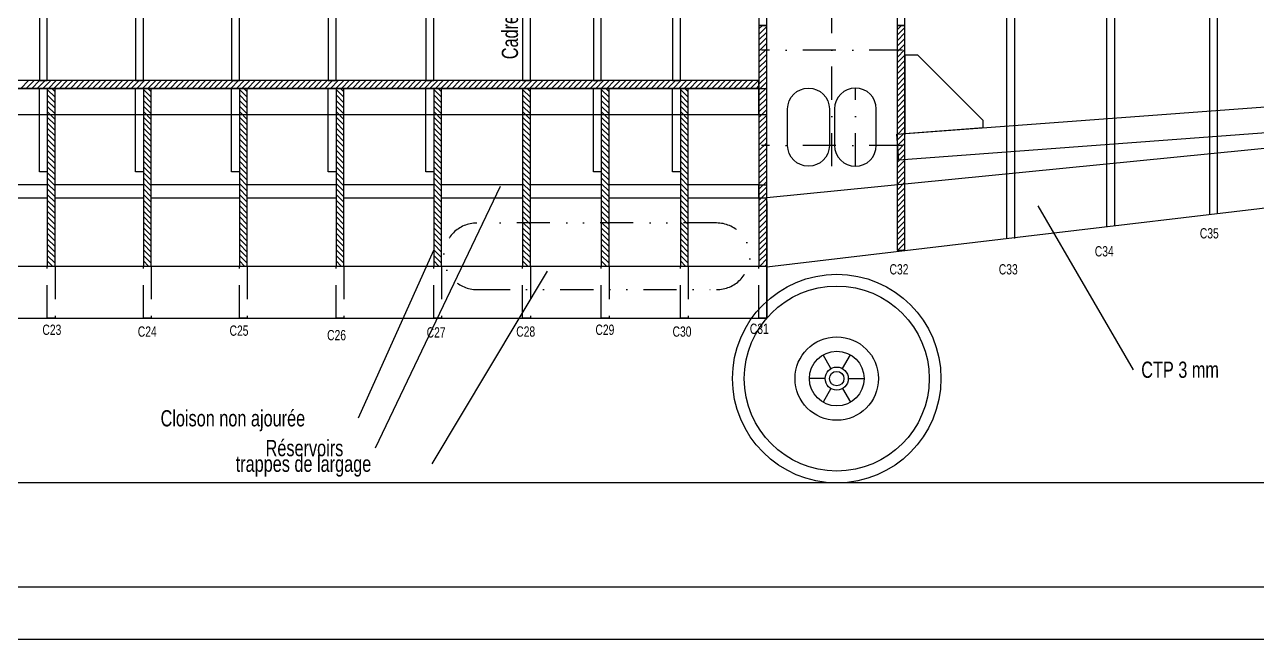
# Model space of a CAD drawing. Header units: millimetres. Extents: x 109 to 38194, y -453 to 956.
# Drawn here: x 578.3 to 1051.3, y 115.3 to 351 of the extents above; entities that cross this region are included whole.
import ezdxf

# ---------------------------------------------------------------- set-up
doc = ezdxf.new("R2010")
doc.units = ezdxf.units.MM
for name, pattern in [('DASHDOT', [25.4, 12.7, -6.35, 0, -6.35]), ('DASHED', [19.05, 12.7, -6.35]), ('DIVIDE', [31.75, 12.7, -6.35, 0, -6.35, 0, -6.35])]:
    doc.linetypes.add(name, pattern=pattern)
for name, color, linetype in [('55', 7, 'CONTINUOUS'), ('AXES$SECOND', 7, 'CONTINUOUS'), ('CARTOUCHE-1', 7, 'CONTINUOUS'), ('COTATION-2', 7, 'CONTINUOUS'), ('FORTS$SECOND', 7, 'CONTINUOUS'), ('HACHURAGE', 7, 'CONTINUOUS'), ('POINTILLES', 7, 'CONTINUOUS'), ('SYMBOLES-1', 7, 'CONTINUOUS'), ('TRAITS$FINS', 7, 'CONTINUOUS')]:
    doc.layers.add(name, color=color, linetype=linetype)
doc.styles.get("Standard").update_dxf_attribs({"font": 'txt', "width": 0.75})

# ---------------------------------------------------------------- blocks, each defined once
blk = doc.blocks.new('*O37')
at = {"layer": 'COTATION-2', "color": 196, "linetype": 'CONTINUOUS', "insert": (-75.865, 3.109), "char_height": 6.219, "width": 100, "attachment_point": 1}
blk.add_mtext('Cloison\\~non\\~ajourée', dxfattribs=at)
blk = doc.blocks.new('*D38')
at = {"layer": 'COTATION-2', "color": 196, "linetype": 'CONTINUOUS'}
blk.add_line((0, 0), (-28.843, -64.296), dxfattribs=at)
blk = doc.blocks.new('*O39')
at = {"layer": 'COTATION-2', "color": 196, "linetype": 'CONTINUOUS', "insert": (-41.974, 3.109), "char_height": 6.219, "width": 100, "attachment_point": 1}
blk.add_mtext('Réservoirs', dxfattribs=at)
blk = doc.blocks.new('*D40')
at = {"layer": 'COTATION-2', "color": 196, "linetype": 'CONTINUOUS'}
blk.add_line((0, 0), (-48.072, -100.35), dxfattribs=at)
blk = doc.blocks.new('*O41')
at = {"layer": 'COTATION-2', "color": 196, "linetype": 'CONTINUOUS', "insert": (-75.244, 3.109), "char_height": 6.219, "width": 100, "attachment_point": 1}
blk.add_mtext('trappes\\~de\\~largage', dxfattribs=at)
blk = doc.blocks.new('*D42')
at = {"layer": 'COTATION-2', "color": 196, "linetype": 'CONTINUOUS'}
blk.add_line((0, 0), (-44.226, -73.91), dxfattribs=at)
blk = doc.blocks.new('*O44')
at = {"layer": 'COTATION-2', "color": 166, "linetype": 'CONTINUOUS', "insert": (3.109, 3.109), "char_height": 6.219, "width": 100, "attachment_point": 1}
blk.add_mtext('CTP\\~3\\~mm', dxfattribs=at)
blk = doc.blocks.new('*D45')
at = {"layer": 'COTATION-2', "color": 196, "linetype": 'CONTINUOUS'}
blk.add_line((0, 0), (36.576, -62.911), dxfattribs=at)

msp = doc.modelspace()

# ---------------------------------------------------------------- linework, layer by layer
at = {"layer": '55', "color": 7, "linetype": 'CONTINUOUS'}
for points in [[(587.02, 480.45), (584.02, 480.45), (584.02, 329.61), (587.02, 329.61)], [(623.89, 480.45), (620.89, 480.45), (620.89, 329.61), (623.89, 329.61)], [(660.76, 480.45), (657.76, 480.45), (657.76, 329.61), (660.76, 329.61)], [(697.83, 469.62), (694.83, 469.62), (694.83, 329.61), (697.83, 329.61)], [(735.29, 469.62), (732.29, 469.62), (732.29, 329.61), (735.29, 329.61)], [(772.39, 469.62), (769.39, 469.62), (769.39, 329.61), (772.39, 329.61)], [(799.56, 469.62), (796.56, 469.62), (796.56, 329.61), (799.56, 329.61)], [(829.92, 469.62), (826.92, 469.62), (826.92, 329.61), (829.92, 329.61)], [(584.02, 326.61), (587.02, 326.61), (587.02, 294.59), (584.02, 294.59)], [(620.89, 326.61), (623.89, 326.61), (623.89, 294.59), (620.89, 294.59)], [(657.76, 326.61), (660.76, 326.61), (660.76, 294.59), (657.76, 294.59)], [(694.83, 326.61), (697.83, 326.61), (697.83, 294.59), (694.83, 294.59)], [(732.29, 326.61), (735.29, 326.61), (735.29, 294.59), (732.29, 294.59)], [(796.56, 326.61), (799.56, 326.61), (799.56, 294.59), (796.56, 294.59)], [(826.92, 326.61), (829.92, 326.61), (829.92, 294.59), (826.92, 294.59)]]:
    msp.add_lwpolyline(points, close=True, dxfattribs=at)
at = {"layer": 'AXES$SECOND', "color": 7, "linetype": 'DIVIDE'}
for p, q in [((843.8, 274.98), (751.89, 274.98)), ((751.89, 249.43), (843.8, 249.42))]:
    msp.add_line(p, q, dxfattribs=at)
for centre, radius, start, end in [((751.89, 262.2), 12.77, 90, 270), ((843.8, 262.2), 12.78, 270, 90)]:
    msp.add_arc(centre, radius, start, end, dxfattribs=at)
at = {"layer": 'CARTOUCHE-1', "color": 155, "linetype": 'DASHDOT'}
for p, q in [((888.09, 296.73), (888.09, 489.73)), ((915.09, 341.23), (861.09, 341.23)), ((897.09, 296.73), (897.09, 326.73)), ((915.09, 304.73), (861.09, 304.73))]:
    msp.add_line(p, q, dxfattribs=at)
at = {"layer": 'CARTOUCHE-1', "color": 250, "linetype": 'CONTINUOUS'}
for points in [[(135.89, 956.31), (1775.89, 956.31), (1775.89, 115.31), (135.89, 115.31)], [(135.89, 956.31), (1775.89, 956.31), (1775.89, 115.31), (135.89, 115.31)], [(155.89, 936.31), (1755.89, 936.31), (1755.89, 135.31), (155.89, 135.31)]]:
    msp.add_lwpolyline(points, close=True, dxfattribs=at)
at = {"layer": 'CARTOUCHE-1', "color": 7, "linetype": 'CONTINUOUS'}
msp.add_lwpolyline([(863.09, 283.27), (863.09, 283.27), (863.09, 238.48)], dxfattribs=at)
at = {"layer": 'FORTS$SECOND', "color": 7, "linetype": 'CONTINUOUS'}
for p, q in [((863.09, 258.18), (1706.78, 358.05)), ((863.09, 238.48), (863.09, 258.18))]:
    msp.add_line(p, q, dxfattribs=at)
for points in [[(955.19, 269.08), (955.19, 310.76), (955.19, 459.62)], [(958.19, 269.08), (958.19, 310.76), (958.19, 459.62)], [(993.61, 273.63), (993.61, 310.76), (993.61, 459.62)], [(996.61, 273.98), (996.61, 310.76), (996.61, 459.62)], [(1033.04, 278.3), (1033.04, 310.76), (1033.04, 459.62)], [(1036.04, 278.65), (1036.04, 310.76), (1036.04, 459.62)]]:
    msp.add_lwpolyline(points, dxfattribs=at)
msp.add_lwpolyline([(916.09, 309.32), (946.09, 311.55), (946.09, 314.32), (921.09, 339.32), (916.09, 339.32), (916.09, 309.32)], close=True, dxfattribs=at)
at = {"layer": 'HACHURAGE', "color": 155, "linetype": 'CONTINUOUS'}
for p, q in [((860.09, 349.42), (861.4, 350.73)), ((860.09, 347.3), (863.09, 350.3)), ((913.09, 349.11), (914.71, 350.73)), ((913.09, 346.98), (916.09, 349.98)), ((860.09, 345.18), (863.09, 348.18)), ((860.09, 343.05), (863.09, 346.05)), ((913.09, 344.86), (916.09, 347.86)), ((913.09, 342.74), (916.09, 345.74)), ((860.09, 340.93), (863.09, 343.93)), ((860.09, 338.81), (863.09, 341.81)), ((913.09, 340.62), (916.09, 343.62)), ((913.09, 338.5), (916.09, 341.5)), ((860.09, 336.69), (863.09, 339.69)), ((860.09, 334.57), (863.09, 337.57)), ((913.09, 336.38), (916.09, 339.38)), ((913.09, 334.26), (916.09, 337.26)), ((860.09, 332.45), (863.09, 335.45)), ((860.09, 330.33), (863.09, 333.33)), ((860.09, 328.21), (863.09, 331.21)), ((913.09, 332.13), (916.09, 335.13)), ((913.09, 330.01), (916.09, 333.01)), ((860.09, 326.08), (863.09, 329.08)), ((860.09, 323.96), (863.09, 326.96)), ((913.09, 327.89), (916.09, 330.89)), ((913.09, 325.77), (916.09, 328.77)), ((913.09, 323.65), (916.09, 326.65)), ((860.09, 321.84), (863.09, 324.84)), ((860.09, 319.72), (863.09, 322.72)), ((913.09, 321.53), (916.09, 324.53)), ((913.09, 319.41), (916.09, 322.41)), ((860.09, 317.6), (863.09, 320.6)), ((860.09, 315.48), (863.09, 318.48)), ((913.09, 317.29), (916.09, 320.29)), ((913.09, 315.16), (916.09, 318.16)), ((860.09, 313.36), (863.09, 316.36)), ((860.09, 311.23), (863.09, 314.23)), ((913.09, 313.04), (916.09, 316.04)), ((913.09, 310.92), (916.09, 313.92)), ((860.09, 309.11), (863.09, 312.11)), ((860.09, 306.99), (863.09, 309.99)), ((860.09, 304.87), (863.09, 307.87)), ((913.09, 308.8), (916.09, 311.8)), ((913.09, 306.68), (916.09, 309.68)), ((913.09, 304.56), (916.09, 307.56)), ((860.09, 302.75), (863.09, 305.75)), ((860.09, 300.63), (863.09, 303.63)), ((913.09, 302.44), (916.09, 305.44)), ((913.09, 300.32), (916.09, 303.32)), ((860.09, 298.51), (863.09, 301.51)), ((860.09, 296.39), (863.09, 299.39)), ((913.09, 298.19), (916.09, 301.19)), ((913.09, 296.07), (916.09, 299.07)), ((860.09, 294.26), (863.09, 297.26)), ((860.09, 292.14), (863.09, 295.14)), ((913.09, 293.95), (916.09, 296.95)), ((913.09, 291.83), (916.09, 294.83)), ((860.09, 290.02), (863.09, 293.02)), ((860.09, 287.9), (863.09, 290.9)), ((860.09, 285.78), (863.09, 288.78)), ((913.09, 289.71), (916.09, 292.71)), ((913.09, 287.59), (916.09, 290.59)), ((860.09, 283.66), (863.09, 286.66)), ((860.09, 281.54), (863.09, 284.54)), ((913.09, 285.47), (916.09, 288.47)), ((913.09, 283.34), (916.09, 286.34)), ((913.09, 281.22), (916.09, 284.22)), ((860.09, 279.41), (863.09, 282.41)), ((860.09, 277.29), (863.09, 280.29)), ((913.09, 279.1), (916.09, 282.1)), ((913.09, 276.98), (916.09, 279.98)), ((860.09, 275.17), (863.09, 278.17)), ((860.09, 273.05), (863.09, 276.05)), ((913.09, 274.86), (916.09, 277.86)), ((913.09, 272.74), (916.09, 275.74)), ((860.09, 270.93), (863.09, 273.93)), ((860.09, 268.81), (863.09, 271.81)), ((860.09, 266.69), (863.09, 269.69)), ((913.09, 270.62), (916.09, 273.62)), ((913.09, 268.5), (916.09, 271.5)), ((860.09, 264.57), (863.09, 267.57)), ((860.09, 262.44), (863.09, 265.44)), ((913.09, 266.37), (916.09, 269.37)), ((913.37, 264.53), (916.09, 267.25)), ((915.49, 264.53), (916.09, 265.13)), ((860.09, 260.32), (863.09, 263.32)), ((860.37, 258.48), (863.09, 261.2)), ((862.49, 258.48), (863.09, 259.08))]:
    msp.add_line(p, q, dxfattribs=at)
at = {"layer": 'HACHURAGE', "color": 7, "linetype": 'CONTINUOUS'}
for p, q in [((590.02, 325.33), (588.74, 326.61)), ((626.89, 325.33), (625.61, 326.61)), ((663.76, 325.33), (662.48, 326.61)), ((700.83, 325.33), (699.54, 326.61)), ((738.29, 325.33), (737, 326.61)), ((772.39, 325.33), (771.11, 326.61)), ((802.56, 325.33), (801.28, 326.61)), ((832.92, 325.33), (831.64, 326.61)), ((590.02, 323.21), (587.02, 326.21)), ((590.02, 321.08), (587.02, 324.08)), ((590.02, 318.96), (587.02, 321.96)), ((626.89, 323.21), (623.89, 326.21)), ((626.89, 321.09), (623.89, 324.09)), ((626.89, 318.96), (623.89, 321.96)), ((663.76, 323.21), (660.76, 326.21)), ((663.76, 321.09), (660.76, 324.09)), ((663.76, 318.96), (660.76, 321.96)), ((700.83, 323.21), (697.83, 326.21)), ((700.83, 321.09), (697.83, 324.09)), ((700.83, 318.96), (697.83, 321.96)), ((738.29, 323.21), (735.29, 326.21)), ((738.29, 321.09), (735.29, 324.09)), ((738.29, 318.96), (735.29, 321.96)), ((772.39, 323.21), (769.39, 326.21)), ((772.39, 321.09), (769.39, 324.09)), ((772.39, 318.96), (769.39, 321.96)), ((802.56, 323.21), (799.56, 326.21)), ((802.56, 321.09), (799.56, 324.09)), ((802.56, 318.96), (799.56, 321.96)), ((832.92, 323.21), (829.92, 326.21)), ((832.92, 321.09), (829.92, 324.09)), ((832.92, 318.96), (829.92, 321.96)), ((590.02, 316.84), (587.02, 319.84)), ((590.02, 314.72), (587.02, 317.72)), ((626.89, 316.84), (623.89, 319.84)), ((626.89, 314.72), (623.89, 317.72)), ((663.76, 316.84), (660.76, 319.84)), ((663.76, 314.72), (660.76, 317.72)), ((700.83, 316.84), (697.83, 319.84)), ((700.83, 314.72), (697.83, 317.72)), ((738.29, 316.84), (735.29, 319.84)), ((738.29, 314.72), (735.29, 317.72)), ((772.39, 316.84), (769.39, 319.84)), ((772.39, 314.72), (769.39, 317.72)), ((802.56, 316.84), (799.56, 319.84)), ((802.56, 314.72), (799.56, 317.72)), ((832.92, 316.84), (829.92, 319.84)), ((832.92, 314.72), (829.92, 317.72)), ((590.02, 312.6), (587.02, 315.6)), ((590.02, 310.48), (587.02, 313.48)), ((626.89, 312.6), (623.89, 315.6)), ((626.89, 310.48), (623.89, 313.48)), ((663.76, 312.6), (660.76, 315.6)), ((663.76, 310.48), (660.76, 313.48)), ((700.83, 312.6), (697.83, 315.6)), ((700.83, 310.48), (697.83, 313.48)), ((738.29, 312.6), (735.29, 315.6)), ((738.29, 310.48), (735.29, 313.48)), ((772.39, 312.6), (769.39, 315.6)), ((772.39, 310.48), (769.39, 313.48)), ((802.56, 312.6), (799.56, 315.6)), ((802.56, 310.48), (799.56, 313.48)), ((832.92, 312.6), (829.92, 315.6)), ((832.92, 310.48), (829.92, 313.48)), ((590.02, 308.36), (587.02, 311.36)), ((590.02, 306.24), (587.02, 309.24)), ((626.89, 308.36), (623.89, 311.36)), ((626.89, 306.24), (623.89, 309.24)), ((663.76, 308.36), (660.76, 311.36)), ((663.76, 306.24), (660.76, 309.24)), ((700.83, 308.36), (697.83, 311.36)), ((700.83, 306.24), (697.83, 309.24)), ((738.29, 308.36), (735.29, 311.36)), ((738.29, 306.24), (735.29, 309.24)), ((772.39, 308.36), (769.39, 311.36)), ((772.39, 306.24), (769.39, 309.24)), ((802.56, 308.36), (799.56, 311.36)), ((802.56, 306.24), (799.56, 309.24)), ((832.92, 308.36), (829.92, 311.36)), ((832.92, 306.24), (829.92, 309.24)), ((590.02, 304.11), (587.02, 307.11)), ((590.02, 301.99), (587.02, 304.99)), ((590.02, 299.87), (587.02, 302.87)), ((626.89, 304.12), (623.89, 307.12)), ((626.89, 301.99), (623.89, 304.99)), ((626.89, 299.87), (623.89, 302.87)), ((663.76, 304.12), (660.76, 307.12)), ((663.76, 301.99), (660.76, 304.99)), ((663.76, 299.87), (660.76, 302.87)), ((700.83, 304.12), (697.83, 307.12)), ((700.83, 301.99), (697.83, 304.99)), ((700.83, 299.87), (697.83, 302.87)), ((738.29, 304.12), (735.29, 307.12)), ((738.29, 301.99), (735.29, 304.99)), ((738.29, 299.87), (735.29, 302.87)), ((772.39, 304.12), (769.39, 307.12)), ((772.39, 301.99), (769.39, 304.99)), ((772.39, 299.87), (769.39, 302.87)), ((802.56, 304.12), (799.56, 307.12)), ((802.56, 301.99), (799.56, 304.99)), ((802.56, 299.87), (799.56, 302.87)), ((832.92, 304.12), (829.92, 307.12)), ((832.92, 301.99), (829.92, 304.99)), ((832.92, 299.87), (829.92, 302.87)), ((590.02, 297.75), (587.02, 300.75)), ((590.02, 295.63), (587.02, 298.63)), ((626.89, 297.75), (623.89, 300.75)), ((626.89, 295.63), (623.89, 298.63)), ((663.76, 297.75), (660.76, 300.75)), ((663.76, 295.63), (660.76, 298.63)), ((700.83, 297.75), (697.83, 300.75)), ((700.83, 295.63), (697.83, 298.63)), ((738.29, 297.75), (735.29, 300.75)), ((738.29, 295.63), (735.29, 298.63)), ((772.39, 297.75), (769.39, 300.75)), ((772.39, 295.63), (769.39, 298.63)), ((802.56, 297.75), (799.56, 300.75)), ((802.56, 295.63), (799.56, 298.63)), ((832.92, 297.75), (829.92, 300.75)), ((832.92, 295.63), (829.92, 298.63)), ((590.02, 293.51), (587.02, 296.51)), ((590.02, 291.39), (587.02, 294.39)), ((626.89, 293.51), (623.89, 296.51)), ((626.89, 291.39), (623.89, 294.39)), ((663.76, 293.51), (660.76, 296.51)), ((663.76, 291.39), (660.76, 294.39)), ((700.83, 293.51), (697.83, 296.51)), ((700.83, 291.39), (697.83, 294.39)), ((738.29, 293.51), (735.29, 296.51)), ((738.29, 291.39), (735.29, 294.39)), ((772.39, 293.51), (769.39, 296.51)), ((772.39, 291.39), (769.39, 294.39)), ((802.56, 293.51), (799.56, 296.51)), ((802.56, 291.39), (799.56, 294.39)), ((832.92, 293.51), (829.92, 296.51)), ((832.92, 291.39), (829.92, 294.39)), ((590.02, 289.27), (587.02, 292.27)), ((590.02, 287.14), (587.02, 290.14)), ((626.89, 289.27), (623.89, 292.27)), ((626.89, 287.14), (623.89, 290.14)), ((663.76, 289.27), (660.76, 292.27)), ((663.76, 287.14), (660.76, 290.14)), ((700.83, 289.27), (697.83, 292.27)), ((700.83, 287.14), (697.83, 290.14)), ((738.29, 289.27), (735.29, 292.27)), ((738.29, 287.14), (735.29, 290.14)), ((772.39, 289.27), (769.39, 292.27)), ((772.39, 287.14), (769.39, 290.14)), ((802.56, 289.27), (799.56, 292.27)), ((802.56, 287.14), (799.56, 290.14)), ((832.92, 289.27), (829.92, 292.27)), ((832.92, 287.14), (829.92, 290.14)), ((590.02, 285.02), (587.02, 288.02)), ((590.02, 282.9), (587.02, 285.9)), ((590.02, 280.78), (587.02, 283.78)), ((626.89, 285.02), (623.89, 288.02)), ((626.89, 282.9), (623.89, 285.9)), ((626.89, 280.78), (623.89, 283.78)), ((663.76, 285.02), (660.76, 288.02)), ((663.76, 282.9), (660.76, 285.9)), ((663.76, 280.78), (660.76, 283.78)), ((700.83, 285.02), (697.83, 288.02)), ((700.83, 282.9), (697.83, 285.9)), ((700.83, 280.78), (697.83, 283.78)), ((738.29, 285.02), (735.29, 288.02)), ((738.29, 282.9), (735.29, 285.9)), ((738.29, 280.78), (735.29, 283.78)), ((772.39, 285.02), (769.39, 288.02)), ((772.39, 282.9), (769.39, 285.9)), ((772.39, 280.78), (769.39, 283.78)), ((802.56, 285.02), (799.56, 288.02)), ((802.56, 282.9), (799.56, 285.9)), ((802.56, 280.78), (799.56, 283.78)), ((832.92, 285.02), (829.92, 288.02)), ((832.92, 282.9), (829.92, 285.9)), ((832.92, 280.78), (829.92, 283.78)), ((590.02, 278.66), (587.02, 281.66)), ((590.02, 276.54), (587.02, 279.54)), ((626.89, 278.66), (623.89, 281.66)), ((626.89, 276.54), (623.89, 279.54)), ((663.76, 278.66), (660.76, 281.66)), ((663.76, 276.54), (660.76, 279.54)), ((700.83, 278.66), (697.83, 281.66)), ((700.83, 276.54), (697.83, 279.54)), ((738.29, 278.66), (735.29, 281.66)), ((738.29, 276.54), (735.29, 279.54)), ((772.39, 278.66), (769.39, 281.66)), ((772.39, 276.54), (769.39, 279.54)), ((802.56, 278.66), (799.56, 281.66)), ((802.56, 276.54), (799.56, 279.54)), ((832.92, 278.66), (829.92, 281.66)), ((832.92, 276.54), (829.92, 279.54)), ((590.02, 274.42), (587.02, 277.42)), ((590.02, 272.29), (587.02, 275.29)), ((626.89, 274.42), (623.89, 277.42)), ((626.89, 272.3), (623.89, 275.3)), ((663.76, 274.42), (660.76, 277.42)), ((663.76, 272.3), (660.76, 275.3)), ((700.83, 274.42), (697.83, 277.42)), ((700.83, 272.3), (697.83, 275.3)), ((738.29, 274.42), (735.29, 277.42)), ((738.29, 272.3), (735.29, 275.3)), ((772.39, 274.42), (769.39, 277.42)), ((772.39, 272.3), (769.39, 275.3)), ((802.56, 274.42), (799.56, 277.42)), ((802.56, 272.3), (799.56, 275.3)), ((832.92, 274.42), (829.92, 277.42)), ((832.92, 272.3), (829.92, 275.3)), ((590.02, 270.17), (587.02, 273.17)), ((590.02, 268.05), (587.02, 271.05)), ((626.89, 270.17), (623.89, 273.17)), ((626.89, 268.05), (623.89, 271.05)), ((663.76, 270.17), (660.76, 273.17)), ((663.76, 268.05), (660.76, 271.05)), ((700.83, 270.17), (697.83, 273.17)), ((700.83, 268.05), (697.83, 271.05)), ((738.29, 270.17), (735.29, 273.17)), ((738.29, 268.05), (735.29, 271.05)), ((772.39, 270.17), (769.39, 273.17)), ((772.39, 268.05), (769.39, 271.05)), ((802.56, 270.17), (799.56, 273.17)), ((802.56, 268.05), (799.56, 271.05)), ((832.92, 270.17), (829.92, 273.17)), ((832.92, 268.05), (829.92, 271.05)), ((590.02, 265.93), (587.02, 268.93)), ((590.02, 263.81), (587.02, 266.81)), ((626.89, 265.93), (623.89, 268.93)), ((626.89, 263.81), (623.89, 266.81)), ((663.76, 265.93), (660.76, 268.93)), ((663.76, 263.81), (660.76, 266.81)), ((700.83, 265.93), (697.83, 268.93)), ((700.83, 263.81), (697.83, 266.81)), ((738.29, 265.93), (735.29, 268.93)), ((738.29, 263.81), (735.29, 266.81)), ((772.39, 265.93), (769.39, 268.93)), ((772.39, 263.81), (769.39, 266.81)), ((802.56, 265.93), (799.56, 268.93)), ((802.56, 263.81), (799.56, 266.81)), ((832.92, 265.93), (829.92, 268.93)), ((832.92, 263.81), (829.92, 266.81)), ((590.02, 261.69), (587.02, 264.69)), ((590.02, 259.57), (587.02, 262.57)), ((588.99, 258.48), (587.02, 260.45)), ((626.89, 261.69), (623.89, 264.69)), ((626.89, 259.57), (623.89, 262.57)), ((625.86, 258.48), (623.89, 260.45)), ((663.76, 261.69), (660.76, 264.69)), ((663.76, 259.57), (660.76, 262.57)), ((662.73, 258.48), (660.76, 260.45)), ((700.83, 261.69), (697.83, 264.69)), ((700.83, 259.57), (697.83, 262.57)), ((699.79, 258.48), (697.83, 260.45)), ((738.29, 261.69), (735.29, 264.69)), ((738.29, 259.57), (735.29, 262.57)), ((737.25, 258.48), (735.29, 260.45)), ((772.39, 261.69), (769.39, 264.69)), ((772.39, 259.57), (769.39, 262.57)), ((771.36, 258.48), (769.39, 260.45)), ((802.56, 261.69), (799.56, 264.69)), ((802.56, 259.57), (799.56, 262.57)), ((801.53, 258.48), (799.56, 260.45)), ((832.92, 261.69), (829.92, 264.69)), ((832.92, 259.57), (829.92, 262.57)), ((831.89, 258.48), (829.92, 260.45))]:
    msp.add_line(p, q, dxfattribs=at)
at = {"layer": 'HACHURAGE', "color": 4, "linetype": 'CONTINUOUS'}
msp.add_line((1299.25, 327.75), (863.09, 284.59), dxfattribs=at)
at = {"layer": 'HACHURAGE', "color": 157, "linetype": 'CONTINUOUS'}
for p, q in [((587.02, 289.59), (552.96, 289.59)), ((623.89, 289.59), (590.02, 289.59)), ((660.76, 289.59), (626.89, 289.59)), ((697.83, 289.59), (663.76, 289.59)), ((735.29, 289.59), (700.83, 289.59)), ((769.39, 289.59), (738.29, 289.59)), ((799.56, 289.59), (772.39, 289.59)), ((829.92, 289.59), (802.56, 289.59)), ((552.96, 284.59), (587.02, 284.59)), ((590.02, 284.59), (623.89, 284.59)), ((626.89, 284.59), (660.76, 284.59)), ((663.76, 284.59), (697.83, 284.59)), ((700.83, 284.59), (735.29, 284.59)), ((738.29, 284.59), (769.39, 284.59)), ((772.39, 284.59), (799.56, 284.59)), ((802.56, 284.59), (829.92, 284.59))]:
    msp.add_line(p, q, dxfattribs=at)
at = {"layer": 'HACHURAGE', "color": 155, "linetype": 'CONTINUOUS'}
for points in [[(860.09, 350.73), (863.09, 350.73), (863.09, 460.73), (860.09, 460.73)], [(913.09, 350.73), (916.09, 350.73), (916.09, 460.73), (913.09, 460.73)], [(860.09, 258.48), (863.09, 258.48), (863.09, 350.73), (860.09, 350.73)], [(913.09, 264.53), (916.09, 264.53), (916.09, 350.73), (913.09, 350.73)]]:
    msp.add_lwpolyline(points, close=True, dxfattribs=at)
at = {"layer": 'HACHURAGE', "color": 157, "linetype": 'CONTINUOUS'}
for points in [[(912.98, 309.09), (1705.82, 368), (1706.56, 358.02), (913.72, 299.11)], [(860.09, 326.61), (471.18, 326.61), (471.18, 316.61), (860.09, 316.61)]]:
    msp.add_lwpolyline(points, close=True, dxfattribs=at)
at = {"layer": 'HACHURAGE', "color": 7, "linetype": 'CONTINUOUS'}
for points in [[(587.02, 258.48), (590.02, 258.48), (590.02, 326.61), (587.02, 326.61)], [(623.89, 258.48), (626.89, 258.48), (626.89, 326.61), (623.89, 326.61)], [(660.76, 258.48), (663.76, 258.48), (663.76, 326.61), (660.76, 326.61)], [(697.83, 258.48), (700.83, 258.48), (700.83, 326.61), (697.83, 326.61)], [(735.29, 258.48), (738.29, 258.48), (738.29, 326.61), (735.29, 326.61)], [(769.39, 258.48), (772.39, 258.48), (772.39, 326.61), (769.39, 326.61)], [(799.56, 258.48), (802.56, 258.48), (802.56, 326.61), (799.56, 326.61)], [(829.92, 258.48), (832.92, 258.48), (832.92, 326.61), (829.92, 326.61)]]:
    msp.add_lwpolyline(points, close=True, dxfattribs=at)
at = {"layer": 'HACHURAGE', "color": 155, "linetype": 'CONTINUOUS'}
for points in [[(887.09, 304.73, -1), (871.09, 304.73), (871.09, 318.73, -0.999974), (887.09, 318.73), (887.09, 304.73)], [(889.09, 304.73, 1), (905.09, 304.73), (905.09, 318.73, 0.999974), (889.09, 318.73), (889.09, 304.73)]]:
    msp.add_lwpolyline(points, format="xyb", dxfattribs=at)
at = {"layer": 'HACHURAGE', "color": 157, "linetype": 'CONTINUOUS'}
msp.add_lwpolyline([(832.92, 284.59), (860.09, 284.59), (860.09, 289.59), (832.92, 289.59)], dxfattribs=at)
at = {"layer": 'POINTILLES', "color": 7, "linetype": 'CONTINUOUS'}
for p, q in [((576.84, 326.61), (579.84, 329.61)), ((578.96, 326.61), (581.96, 329.61)), ((581.09, 326.61), (584.09, 329.61)), ((583.21, 326.61), (586.21, 329.61)), ((585.33, 326.61), (588.33, 329.61)), ((587.45, 326.61), (590.45, 329.61)), ((589.57, 326.61), (592.57, 329.61)), ((591.69, 326.61), (594.69, 329.61)), ((593.81, 326.61), (596.81, 329.61)), ((595.94, 326.61), (598.94, 329.61)), ((598.06, 326.61), (601.06, 329.61)), ((600.18, 326.61), (603.18, 329.61)), ((602.3, 326.61), (605.3, 329.61)), ((604.42, 326.61), (607.42, 329.61)), ((606.54, 326.61), (609.54, 329.61)), ((608.66, 326.61), (611.66, 329.61)), ((610.78, 326.61), (613.78, 329.61)), ((612.91, 326.61), (615.91, 329.61)), ((615.03, 326.61), (618.03, 329.61)), ((617.15, 326.61), (620.15, 329.61)), ((619.27, 326.61), (622.27, 329.61)), ((621.39, 326.61), (624.39, 329.61)), ((623.51, 326.61), (626.51, 329.61)), ((625.63, 326.61), (628.63, 329.61)), ((627.76, 326.61), (630.76, 329.61)), ((629.88, 326.61), (632.88, 329.61)), ((632, 326.61), (635, 329.61)), ((634.12, 326.61), (637.12, 329.61)), ((636.24, 326.61), (639.24, 329.61)), ((638.36, 326.61), (641.36, 329.61)), ((640.48, 326.61), (643.48, 329.61)), ((642.6, 326.61), (645.6, 329.61)), ((644.73, 326.61), (647.73, 329.61)), ((646.85, 326.61), (649.85, 329.61)), ((648.97, 326.61), (651.97, 329.61)), ((651.09, 326.61), (654.09, 329.61)), ((653.21, 326.61), (656.21, 329.61)), ((655.33, 326.61), (658.33, 329.61)), ((657.45, 326.61), (660.45, 329.61)), ((659.57, 326.61), (662.57, 329.61)), ((661.7, 326.61), (664.7, 329.61)), ((663.82, 326.61), (666.82, 329.61)), ((665.94, 326.61), (668.94, 329.61)), ((668.06, 326.61), (671.06, 329.61)), ((670.18, 326.61), (673.18, 329.61)), ((672.3, 326.61), (675.3, 329.61)), ((674.42, 326.61), (677.42, 329.61)), ((676.55, 326.61), (679.55, 329.61)), ((678.67, 326.61), (681.67, 329.61)), ((680.79, 326.61), (683.79, 329.61)), ((682.91, 326.61), (685.91, 329.61)), ((685.03, 326.61), (688.03, 329.61)), ((687.15, 326.61), (690.15, 329.61)), ((689.27, 326.61), (692.27, 329.61)), ((691.39, 326.61), (694.39, 329.61)), ((693.52, 326.61), (696.52, 329.61)), ((695.64, 326.61), (698.64, 329.61)), ((697.76, 326.61), (700.76, 329.61)), ((699.88, 326.61), (702.88, 329.61)), ((702, 326.61), (705, 329.61)), ((704.12, 326.61), (707.12, 329.61)), ((706.24, 326.61), (709.24, 329.61)), ((708.37, 326.61), (711.37, 329.61)), ((710.49, 326.61), (713.49, 329.61)), ((712.61, 326.61), (715.61, 329.61)), ((714.73, 326.61), (717.73, 329.61)), ((716.85, 326.61), (719.85, 329.61)), ((718.97, 326.61), (721.97, 329.61)), ((721.09, 326.61), (724.09, 329.61)), ((723.21, 326.61), (726.21, 329.61)), ((725.34, 326.61), (728.34, 329.61)), ((727.46, 326.61), (730.46, 329.61)), ((729.58, 326.61), (732.58, 329.61)), ((731.7, 326.61), (734.7, 329.61)), ((733.82, 326.61), (736.82, 329.61)), ((735.94, 326.61), (738.94, 329.61)), ((738.06, 326.61), (741.06, 329.61)), ((740.18, 326.61), (743.18, 329.61)), ((742.31, 326.61), (745.31, 329.61)), ((744.43, 326.61), (747.43, 329.61)), ((746.55, 326.61), (749.55, 329.61)), ((748.67, 326.61), (751.67, 329.61)), ((750.79, 326.61), (753.79, 329.61)), ((752.91, 326.61), (755.91, 329.61)), ((755.03, 326.61), (758.03, 329.61)), ((757.16, 326.61), (760.16, 329.61)), ((759.28, 326.61), (762.28, 329.61)), ((761.4, 326.61), (764.4, 329.61)), ((763.52, 326.61), (766.52, 329.61)), ((765.64, 326.61), (768.64, 329.61)), ((767.76, 326.61), (770.76, 329.61)), ((769.88, 326.61), (772.88, 329.61)), ((772, 326.61), (775, 329.61)), ((774.13, 326.61), (777.13, 329.61)), ((776.25, 326.61), (779.25, 329.61)), ((778.37, 326.61), (781.37, 329.61)), ((780.49, 326.61), (783.49, 329.61)), ((782.61, 326.61), (785.61, 329.61)), ((784.73, 326.61), (787.73, 329.61)), ((786.85, 326.61), (789.85, 329.61)), ((788.98, 326.61), (791.98, 329.61)), ((791.1, 326.61), (794.1, 329.61)), ((793.22, 326.61), (796.22, 329.61)), ((795.34, 326.61), (798.34, 329.61)), ((797.46, 326.61), (800.46, 329.61)), ((799.58, 326.61), (802.58, 329.61)), ((801.7, 326.61), (804.7, 329.61)), ((803.82, 326.61), (806.82, 329.61)), ((805.95, 326.61), (808.95, 329.61)), ((808.07, 326.61), (811.07, 329.61)), ((810.19, 326.61), (813.19, 329.61)), ((812.31, 326.61), (815.31, 329.61)), ((814.43, 326.61), (817.43, 329.61)), ((816.55, 326.61), (819.55, 329.61)), ((818.67, 326.61), (821.67, 329.61)), ((820.8, 326.61), (823.8, 329.61)), ((822.92, 326.61), (825.92, 329.61)), ((825.04, 326.61), (828.04, 329.61)), ((827.16, 326.61), (830.16, 329.61)), ((829.28, 326.61), (832.28, 329.61)), ((831.4, 326.61), (834.4, 329.61)), ((833.52, 326.61), (836.52, 329.61)), ((835.64, 326.61), (838.64, 329.61)), ((837.77, 326.61), (840.77, 329.61)), ((839.89, 326.61), (842.89, 329.61)), ((842.01, 326.61), (845.01, 329.61)), ((844.13, 326.61), (847.13, 329.61)), ((846.25, 326.61), (849.25, 329.61)), ((848.37, 326.61), (851.37, 329.61)), ((850.49, 326.61), (853.49, 329.61)), ((852.61, 326.61), (855.61, 329.61)), ((854.74, 326.61), (857.74, 329.61)), ((856.86, 326.61), (859.86, 329.61)), ((858.98, 326.61), (860.09, 327.72)), ((552.96, 284.59), (587.02, 284.59)), ((590.02, 284.59), (623.89, 284.59)), ((626.89, 284.59), (660.76, 284.59)), ((663.76, 284.59), (697.83, 284.59)), ((700.83, 284.59), (735.29, 284.59)), ((738.29, 284.59), (769.39, 284.59)), ((772.39, 284.59), (799.56, 284.59)), ((802.56, 284.59), (829.92, 284.59)), ((832.92, 284.59), (863.09, 284.59)), ((468.18, 258.48), (863.09, 258.48)), ((468.18, 238.48), (863.09, 238.48))]:
    msp.add_line(p, q, dxfattribs=at)
at = {"layer": 'POINTILLES', "color": 157, "linetype": 'DASHED'}
for p, q in [((860.09, 326.61), (863.09, 326.61)), ((860.09, 316.61), (863.09, 316.61)), ((860.09, 289.59), (863.09, 289.59))]:
    msp.add_line(p, q, dxfattribs=at)
at = {"layer": 'POINTILLES', "color": 7, "linetype": 'CONTINUOUS'}
msp.add_lwpolyline([(860.09, 329.61), (471.18, 329.61), (471.18, 326.61), (860.09, 326.61)], close=True, dxfattribs=at)
at = {"layer": 'POINTILLES', "color": 7, "linetype": 'DASHED'}
for points in [[(587.02, 258.48), (590.02, 258.48), (590.02, 238.48), (587.02, 238.48)], [(623.89, 258.48), (626.89, 258.48), (626.89, 238.48), (623.89, 238.48)], [(660.76, 258.48), (663.76, 258.48), (663.76, 238.48), (660.76, 238.48)], [(697.83, 258.48), (700.83, 258.48), (700.83, 238.48), (697.83, 238.48)], [(735.29, 258.48), (738.29, 258.48), (738.29, 238.48), (735.29, 238.48)], [(769.39, 258.48), (772.39, 258.48), (772.39, 238.48), (769.39, 238.48)], [(799.56, 258.48), (802.56, 258.48), (802.56, 238.48), (799.56, 238.48)], [(829.92, 258.48), (832.92, 258.48), (832.92, 238.48), (829.92, 238.48)], [(860.09, 258.48), (863.09, 258.48), (863.09, 238.48), (860.09, 238.48)]]:
    msp.add_lwpolyline(points, close=True, dxfattribs=at)
at = {"layer": 'SYMBOLES-1', "color": 250, "linetype": 'CONTINUOUS'}
for p, q in [((887.71, 219.13), (884.67, 224.39)), ((892.12, 219.13), (895.16, 224.39)), ((885.5, 215.31), (879.43, 215.31)), ((894.33, 215.31), (900.4, 215.31)), ((887.71, 211.49), (884.67, 206.23)), ((892.12, 211.49), (895.16, 206.23))]:
    msp.add_line(p, q, dxfattribs=at)
for radius in [40, 35.48, 16.01, 10.49, 4.42, 2.76]:
    msp.add_circle((889.92, 215.31), radius, dxfattribs=at)
at = {"layer": 'TRAITS$FINS', "color": 157, "linetype": 'CONTINUOUS'}
msp.add_line((1578.19, 175.31), (202.26, 175.31), dxfattribs=at)

# ---------------------------------------------------------------- block references
at = {"layer": 'COTATION-2', "color": 196, "linetype": 'CONTINUOUS'}
for name, p in [('*D40', (760.84, 289.01)), ('*D45', (967.06, 281.62)), ('*D38', (735.2, 264.37)), ('*D42', (778.79, 256.56)), ('*O37', (706.36, 200.08)), ('*O39', (712.77, 188.66)), ('*O41', (734.56, 182.65))]:
    msp.add_blockref(name, p, dxfattribs=at)
at = {"layer": 'COTATION-2', "color": 166, "linetype": 'CONTINUOUS'}
msp.add_blockref('*O44', (1003.64, 218.71), dxfattribs=at)

# ---------------------------------------------------------------- texts
at = {"layer": 'COTATION-2', "color": 166, "linetype": 'CONTINUOUS', "insert": (761.41, 337.78), "char_height": 6.219, "width": 100, "attachment_point": 1, "rotation": 90}
msp.add_mtext('Cadre\\~en\\~U\\~en\\~CTP\\~3\\~mm', dxfattribs=at)
at = {"layer": 'POINTILLES', "color": 7, "linetype": 'CONTINUOUS', "char_height": 3.943, "width": 100, "attachment_point": 2}
for s, insert in [('C35', (1032.86, 272.99)), ('C34', (992.56, 266.09)), ('C32', (913.81, 259.18)), ('C33', (955.73, 259.18)), ('C23', (588.79, 236.01)), ('C24', (625.39, 235.31)), ('C25', (660.59, 235.67)), ('C26', (698.02, 233.94)), ('C27', (736.21, 234.99)), ('C28', (770.59, 235.33)), ('C29', (800.97, 236.02)), ('C30', (830.56, 235.31)), ('C31', (860.21, 236.39))]:
    msp.add_mtext(s, dxfattribs=dict(at, insert=insert))

doc.saveas('drawing.dxf')
